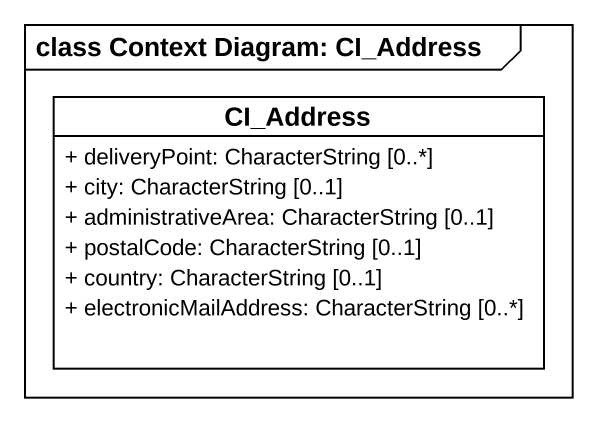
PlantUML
@startuml
mainframe class Context Diagram: CI_Address
hide circle
hide empty members
skinparam classAttributeIconSize 0
class CI_Address #FFFFFF {
  + deliveryPoint: CharacterString [0..*]
  + city: CharacterString [0..1]
  + administrativeArea: CharacterString [0..1]
  + postalCode: CharacterString [0..1]
  + country: CharacterString [0..1]
  + electronicMailAddress: CharacterString [0..*]
}
@enduml
